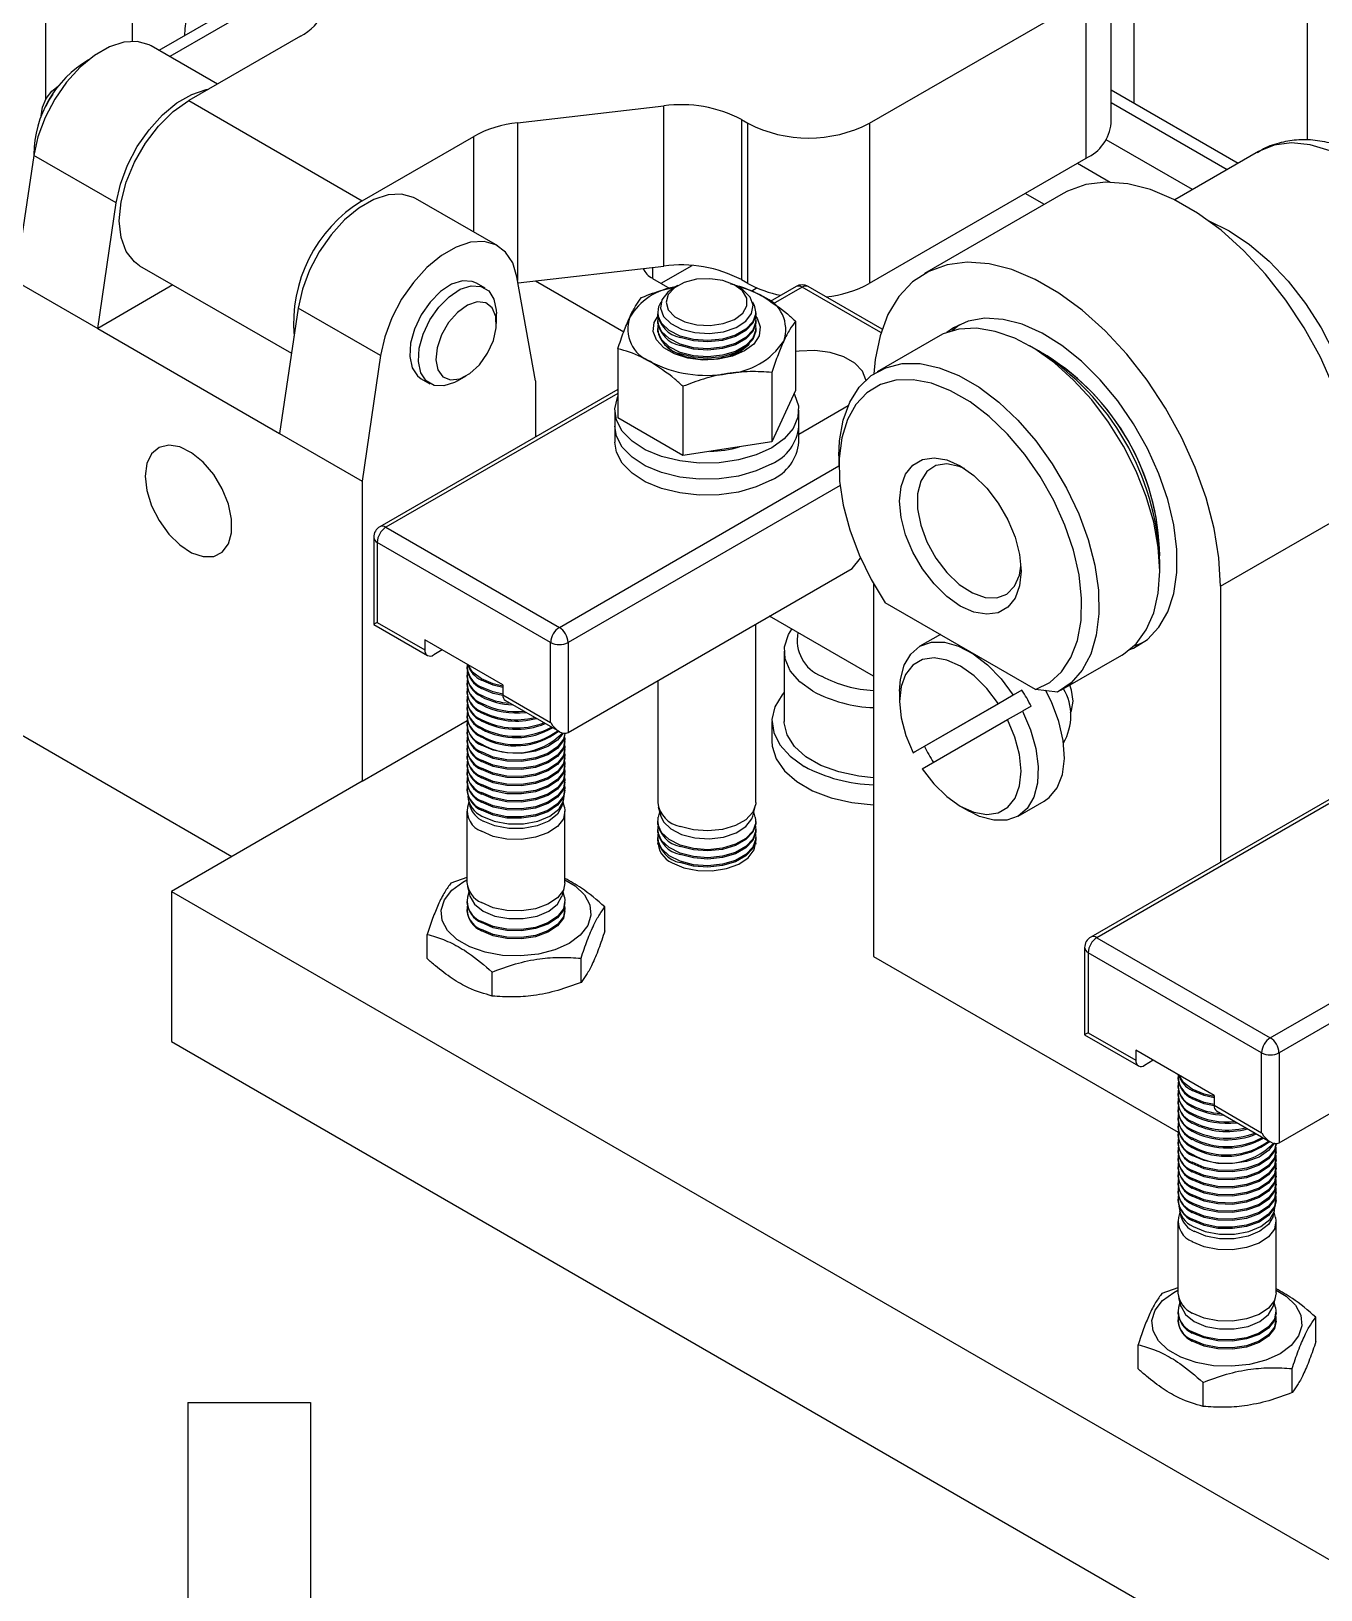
# Model space of a CAD drawing. Header units: millimetres. Extents: x 0 to 841, y 0 to 594.
# Drawn here: x 537.7 to 642.9, y 328.8 to 456 of the extents above; entities that cross this region are included whole.
import ezdxf

# ---------------------------------------------------------------- set-up
doc = ezdxf.new("R2010")
doc.units = ezdxf.units.MM

msp = doc.modelspace()

# ---------------------------------------------------------------- linework, layer by layer
at = {"color": 7, "linetype": 'Continuous', "lineweight": 25}
for p, q in [((641.81, 469.49), (641.81, 447.08)), ((538.92, 466.84), (538.92, 450.37)), ((545.99, 462.76), (545.99, 455.16)), ((625.83, 448.47), (625.83, 461.53)), ((627.66, 461.33), (627.66, 450.1)), ((555.73, 458.77), (548.17, 454.41)), ((606.1, 448.47), (623.78, 458.68)), ((623.78, 445.61), (623.78, 458.68)), ((559.7, 455.57), (550.59, 450.31)), ((552.93, 451.66), (547.52, 454.79)), ((540.02, 451.55), (539.98, 451.53)), ((550.59, 450.31), (564.73, 442.14)), ((636.17, 445.19), (625.83, 451.16)), ((538.57, 449.08), (538.57, 449.04)), ((577.42, 448.51), (589.34, 449.88)), ((589.34, 436.82), (589.34, 449.88)), ((595.67, 448.78), (596.2, 448.47)), ((595.67, 448.78), (595.67, 435.71)), ((596.2, 435.41), (596.2, 448.47)), ((606.1, 448.47), (606.1, 435.41)), ((564.73, 442.14), (573.84, 447.4)), ((632.46, 443.05), (625.42, 447.11)), ((537.96, 445.84), (536.45, 435.61)), ((544.68, 441.97), (537.96, 445.84)), ((606.1, 435.41), (623.78, 445.61)), ((637.84, 446.16), (631.02, 442.22)), ((621.91, 442.73), (610.59, 436.2)), ((543.17, 431.73), (544.68, 441.97)), ((575.8, 438.46), (569.09, 442.34)), ((546.59, 436.85), (558.98, 429.7)), ((577.45, 435.45), (589.34, 436.82)), ((536.45, 435.61), (543.17, 431.73)), ((549.31, 435.28), (543.17, 431.73)), ((574.76, 435.02), (574.05, 435.43)), ((578.87, 427.45), (577.36, 435.94)), ((578.87, 435.61), (586.07, 431.46)), ((588.42, 435.81), (589.83, 435)), ((590.49, 435.23), (590.16, 435.05)), ((595.52, 435.05), (595.19, 435.23)), ((595.67, 435.71), (596.2, 435.41)), ((600.12, 435.15), (598, 433.93)), ((607.14, 431.67), (601.12, 435.15)), ((559.52, 433.39), (558.01, 423.16)), ((566.24, 429.51), (559.52, 433.39)), ((575.69, 432.14), (575.69, 432.96)), ((588.84, 433.05), (588.84, 432.94)), ((588.84, 432.39), (588.84, 432.28)), ((596.84, 432.94), (596.84, 433.05)), ((596.84, 432.28), (596.84, 432.39)), ((600.09, 432.32), (600.09, 426.67)), ((543.17, 431.73), (558.01, 423.16)), ((588.84, 431.72), (588.84, 431.61)), ((596.84, 431.61), (596.84, 431.72)), ((611.68, 431.05), (606.73, 428.19)), ((585.59, 430.08), (585.59, 424.43)), ((619.89, 429.9), (619.18, 430.31)), ((566.24, 429.51), (564.73, 419.28)), ((620.59, 429.49), (620.25, 429.68)), ((569.55, 427.63), (570.26, 427.22)), ((572.51, 427.45), (573.22, 427.86)), ((578.87, 427.45), (578.87, 422.89)), ((598.15, 428.14), (598.15, 422.49)), ((585.59, 426.76), (566.18, 415.56)), ((590.9, 427.01), (590.9, 421.36)), ((600.09, 426.67), (598.15, 422.49)), ((585.34, 425.06), (585.34, 423.75)), ((600.34, 423.1), (604.38, 425.44)), ((600.34, 423.75), (600.34, 425.06)), ((585.34, 423.75), (585.34, 422.45)), ((590.9, 421.36), (585.59, 424.43)), ((600.34, 422.45), (600.34, 423.75)), ((558.01, 423.16), (564.73, 419.28)), ((598.15, 422.49), (590.9, 421.36)), ((603.62, 421.33), (603.62, 420.51)), ((564.73, 419.28), (564.73, 394.79)), ((634.74, 410.71), (646.05, 417.24)), ((565.68, 414.69), (565.68, 407.58)), ((566.68, 415.51), (580.82, 407.34)), ((580.11, 406.12), (565.97, 414.28)), ((565.97, 414.28), (565.97, 407.75)), ((581.53, 398.77), (604.7, 412.15)), ((604.7, 412.15), (605.38, 413)), ((629.79, 411.94), (629.79, 412.75)), ((606.45, 410.88), (606.45, 380.5)), ((634.74, 410.71), (634.74, 388.19)), ((606.45, 403.36), (597.96, 408.26)), ((619.65, 402.28), (607.4, 409.35)), ((565.68, 407.58), (570.07, 405.05)), ((565.97, 407.75), (569.86, 405.51)), ((596.84, 393.05), (596.84, 407.61)), ((576.22, 402.65), (569.86, 406.32)), ((569.86, 406.32), (569.86, 405.51)), ((580.11, 399.59), (580.11, 406.12)), ((581.53, 406.12), (581.53, 398.77)), ((611.89, 406.76), (610.23, 405.8)), ((571.27, 405.51), (570.57, 405.1)), ((599.16, 405.4), (599.16, 399.68)), ((621.73, 402.21), (626.68, 405.07)), ((573.28, 404.12), (573.28, 404.01)), ((573.28, 403.45), (573.28, 403.34)), ((573.28, 402.79), (573.28, 402.68)), ((573.28, 402.13), (573.28, 402.02)), ((576.22, 402.65), (576.22, 401.83)), ((576.22, 401.83), (580.11, 399.59)), ((588.84, 402.99), (588.84, 393.05)), ((608.57, 402.14), (608.57, 401.32)), ((618.54, 402.23), (610.58, 397.63)), ((617.84, 401.82), (616.63, 401.12)), ((618.54, 402.23), (617.84, 401.82)), ((621.44, 402.06), (619.65, 402.28)), ((573.28, 401.47), (573.28, 401.35)), ((573.28, 400.8), (573.28, 400.69)), ((576.43, 401.37), (580.82, 398.84)), ((616.63, 401.12), (609.67, 397.1)), ((617.38, 399.82), (618.59, 400.52)), ((619.29, 400.93), (618.59, 400.52)), ((564.73, 394.79), (573.31, 399.74)), ((573.28, 400.14), (573.28, 400.03)), ((573.28, 399.48), (573.28, 399.37)), ((598.16, 399.68), (598.16, 398.05)), ((610.42, 395.81), (617.38, 399.82)), ((536.45, 398.87), (554.12, 388.66)), ((573.28, 398.81), (573.28, 398.7)), ((573.28, 398.15), (573.28, 398.04)), ((581.28, 398.7), (581.28, 398.7)), ((581.28, 398.04), (581.28, 398.15)), ((573.28, 397.49), (573.28, 397.38)), ((573.28, 396.83), (573.28, 396.71)), ((581.28, 397.38), (581.28, 397.49)), ((581.28, 396.71), (581.28, 396.83)), ((609.67, 397.1), (609.87, 397.22)), ((610.58, 397.63), (609.87, 397.22)), ((573.28, 396.16), (573.28, 396.05)), ((573.28, 395.5), (573.28, 395.39)), ((581.28, 396.05), (581.28, 396.16)), ((581.28, 395.39), (581.28, 395.5)), ((564.73, 394.79), (549.18, 385.81)), ((573.28, 394.84), (573.28, 394.73)), ((573.28, 394.17), (573.28, 394.06)), ((581.28, 394.73), (581.28, 394.84)), ((581.28, 394.06), (581.28, 394.17)), ((573.44, 393.1), (573.33, 392.69)), ((573.41, 393.2), (573.53, 392.77)), ((581.04, 392.77), (581.15, 393.2)), ((581.24, 392.69), (581.13, 393.1)), ((618.23, 391.94), (620.35, 393.17)), ((643.57, 393.29), (624.16, 382.08)), ((638.8, 373.87), (672.74, 393.46)), ((573.28, 392.34), (573.28, 386.52)), ((581.28, 386.52), (581.28, 392.34)), ((588.89, 392.7), (589.09, 391.95)), ((589, 392.29), (588.89, 391.87)), ((596.59, 391.95), (596.79, 392.7)), ((596.79, 391.87), (596.68, 392.29)), ((613.52, 392.75), (614.23, 392.34)), ((673.45, 392.24), (639.51, 372.65)), ((588.84, 391.52), (588.84, 391.42)), ((588.84, 390.87), (588.84, 390.76)), ((596.84, 391.42), (596.84, 391.52)), ((596.84, 390.76), (596.84, 390.87)), ((588.84, 390.21), (588.84, 390.1)), ((588.85, 389.66), (588.87, 389.82)), ((596.81, 389.82), (596.83, 389.66)), ((596.84, 390.1), (596.84, 390.21)), ((573.28, 386.94), (571.98, 386.48)), ((572.95, 386.57), (573.28, 386.75)), ((549.18, 385.81), (643.93, 331.11)), ((549.18, 385.81), (549.18, 373.56)), ((573.33, 386.17), (573.53, 385.42)), ((573.44, 385.75), (573.33, 385.34)), ((581.04, 385.42), (581.24, 386.17)), ((581.24, 385.34), (581.13, 385.75)), ((573.28, 384.99), (573.28, 384.89)), ((573.28, 384.34), (573.28, 384.23)), ((581.28, 384.89), (581.28, 384.99)), ((581.28, 384.23), (581.28, 384.34)), ((584.53, 382.58), (584.53, 384.54)), ((570.03, 380.33), (570.03, 382.3)), ((624.66, 382.03), (638.8, 373.87)), ((582.59, 378.39), (582.59, 380.36)), ((606.45, 380.5), (631.28, 366.17)), ((623.66, 381.22), (623.66, 374.11)), ((638.09, 372.65), (623.95, 380.81)), ((623.95, 380.81), (623.95, 374.28)), ((575.34, 377.27), (575.34, 379.23)), ((639.51, 365.3), (661.61, 378.05)), ((623.66, 374.11), (628.05, 371.57)), ((623.95, 374.28), (627.84, 372.03)), ((549.18, 373.56), (643.93, 318.86)), ((634.21, 369.17), (627.84, 372.85)), ((627.84, 372.85), (627.84, 372.03)), ((638.09, 366.11), (638.09, 372.65)), ((639.51, 372.65), (639.51, 365.3)), ((629.26, 372.03), (628.55, 371.62)), ((631.27, 370.64), (631.27, 370.53)), ((631.27, 369.98), (631.27, 369.87)), ((631.27, 369.32), (631.27, 369.21)), ((634.21, 369.17), (634.21, 368.36)), ((631.27, 368.66), (631.27, 368.54)), ((631.27, 367.99), (631.27, 367.88)), ((634.21, 368.36), (638.09, 366.11)), ((634.41, 367.9), (638.8, 365.37)), ((631.27, 367.33), (631.27, 367.22)), ((631.27, 366.67), (631.27, 366.56)), ((631.27, 366), (631.27, 365.89)), ((631.27, 365.34), (631.27, 365.23)), ((639.27, 365.23), (639.27, 365.23)), ((631.27, 364.68), (631.27, 364.57)), ((631.27, 364.02), (631.27, 363.9)), ((639.27, 364.57), (639.27, 364.68)), ((639.27, 363.9), (639.27, 364.02)), ((631.27, 363.35), (631.27, 363.24)), ((631.27, 362.69), (631.27, 362.58)), ((639.27, 363.24), (639.27, 363.35)), ((639.27, 362.58), (639.27, 362.69)), ((631.27, 362.03), (631.27, 361.92)), ((631.27, 361.36), (631.27, 361.25)), ((639.27, 361.92), (639.27, 362.03)), ((639.27, 361.25), (639.27, 361.36)), ((631.27, 360.7), (631.27, 360.59)), ((639.27, 360.59), (639.27, 360.7)), ((631.27, 358.87), (631.27, 353.05)), ((631.42, 359.63), (631.31, 359.22)), ((631.4, 359.73), (631.51, 359.3)), ((639.02, 359.3), (639.14, 359.73)), ((639.22, 359.22), (639.11, 359.63)), ((639.27, 353.05), (639.27, 358.87)), ((631.27, 353.47), (629.96, 353.01)), ((630.94, 353.1), (631.27, 353.28)), ((631.31, 352.69), (631.51, 351.95)), ((631.42, 352.28), (631.31, 351.87)), ((639.02, 351.95), (639.22, 352.69)), ((639.22, 351.87), (639.11, 352.28)), ((631.27, 351.52), (631.27, 351.42)), ((639.27, 351.42), (639.27, 351.52)), ((642.52, 349.1), (642.52, 351.07)), ((631.27, 350.87), (631.27, 350.75)), ((639.27, 350.75), (639.27, 350.87)), ((628.02, 346.86), (628.02, 348.83)), ((640.57, 344.92), (640.57, 346.88)), ((633.32, 343.8), (633.32, 345.76)), ((550.53, 344.13), (550.53, 244.13)), ((550.53, 344.13), (560.53, 344.13)), ((560.53, 344.13), (560.53, 229.13))]:
    msp.add_line(p, q, dxfattribs=at)
at = {"color": 8, "linetype": 'Continuous', "lineweight": 25}
for p, q in [((556.6, 458.27), (549.05, 453.9)), ((635.29, 444.68), (625.83, 450.14)), ((577.42, 448.51), (577.42, 435.64)), ((573.84, 439.59), (573.84, 447.4)), ((623.07, 445.2), (625.73, 443.66)), ((620.39, 441.85), (618.82, 442.75)), ((588.42, 436.71), (588.42, 435.81)), ((589.13, 435.41), (591.65, 436.86)), ((596.96, 435.03), (596.52, 434.77)), ((600.62, 435.1), (598.26, 433.74)), ((607.05, 431.39), (600.62, 435.1)), ((585.59, 426.43), (566.68, 415.51)), ((580.82, 407.34), (603.62, 420.51)), ((603.71, 418.93), (581.53, 406.12)), ((643.57, 392.95), (624.66, 382.03))]:
    msp.add_line(p, q, dxfattribs=at)
at = {"color": 7, "linetype": 'Continuous', "lineweight": 25, "flags": 128}
for points in [[(547.52, 454.79), (547.36, 454.87), (546.4, 455.14), (545.3, 455.09), (544.12, 454.7), (542.92, 454), (541.74, 453.03), (540.64, 451.82), (539.68, 450.43), (538.89, 448.93), (538.3, 447.37), (537.96, 445.84)], [(538.98, 450.48), (539.44, 451.09), (539.98, 451.53)], [(538.57, 449.08), (538.68, 449.77), (538.98, 450.48)], [(539.51, 450.84), (539.19, 450.36), (538.93, 449.84)], [(544.68, 441.97), (545.02, 443.5), (545.6, 445.05), (546.39, 446.56), (547.36, 447.94), (548.46, 449.15), (549.63, 450.13), (550.84, 450.82), (552.02, 451.21), (552.2, 451.24)], [(546.59, 436.85), (546.17, 437.15), (545.49, 438), (545.08, 439.14), (544.93, 440.51), (545.08, 442.05), (545.49, 443.67), (546.17, 445.29), (547.06, 446.85), (548.14, 448.24), (549.33, 449.42), (550.59, 450.31)], [(569.09, 442.34), (568.93, 442.42), (567.96, 442.69), (566.87, 442.64), (565.69, 442.25), (564.48, 441.55), (563.31, 440.58), (562.21, 439.37), (561.24, 437.98), (560.45, 436.48), (559.87, 434.92), (559.52, 433.39)], [(646.05, 417.24), (645.92, 419.54), (645.53, 421.95), (644.88, 424.43), (643.99, 426.92), (642.88, 429.38), (641.56, 431.77), (640.06, 434.04), (638.41, 436.15), (636.64, 438.06), (634.78, 439.74), (632.87, 441.14), (630.94, 442.26), (629.03, 443.06), (627.17, 443.53), (625.4, 443.66), (623.75, 443.46), (622.25, 442.92), (621.91, 442.73)], [(577.36, 435.94), (577.02, 437.07), (576.44, 437.95), (575.65, 438.54), (574.68, 438.81), (573.58, 438.76), (572.41, 438.37), (571.2, 437.68), (570.02, 436.7), (568.93, 435.49), (567.96, 434.11), (567.17, 432.6), (566.59, 431.05), (566.24, 429.51)], [(634.74, 410.71), (634.6, 413.01), (634.21, 415.42), (633.57, 417.9), (632.68, 420.39), (631.56, 422.85), (630.25, 425.24), (628.75, 427.51), (627.1, 429.62), (625.33, 431.53), (623.47, 433.21), (621.56, 434.61), (619.63, 435.73), (617.72, 436.53), (615.86, 437), (614.09, 437.13), (612.44, 436.93), (610.94, 436.38), (609.62, 435.52), (608.51, 434.34), (607.62, 432.87), (606.98, 431.14), (606.58, 429.19), (606.48, 428.04)], [(574.05, 435.43), (573.71, 435.57), (572.92, 435.61), (572.03, 435.33), (571.13, 434.73), (570.28, 433.87), (569.55, 432.83), (569.01, 431.68), (568.69, 430.52), (568.63, 429.43), (568.82, 428.52), (569.26, 427.86), (569.55, 427.63)], [(572.51, 427.45), (572.28, 427.32), (571.4, 427.04), (570.6, 427.08), (569.96, 427.45), (569.53, 428.12), (569.34, 429.03), (569.4, 430.11), (569.72, 431.27), (570.26, 432.42), (570.99, 433.47), (571.83, 434.32), (572.74, 434.92), (573.62, 435.21), (574.42, 435.16), (575.06, 434.79), (575.49, 434.13), (575.68, 433.22), (575.69, 432.96)], [(590.16, 435.05), (589.66, 434.69), (589.18, 434.06), (589.06, 433.38), (589.31, 432.71), (589.9, 432.12), (590.79, 431.66), (591.87, 431.39), (593.05, 431.32), (594.21, 431.46), (595.23, 431.81), (596.02, 432.32), (596.5, 432.94), (596.62, 433.62), (596.37, 434.29), (595.77, 434.88), (595.52, 435.05)], [(591.04, 432.27), (592.04, 432.02), (593.13, 431.97), (594.19, 432.13), (595.1, 432.47), (595.77, 432.97), (596.12, 433.57), (596.11, 434.2), (595.75, 434.8), (595.08, 435.3), (594.16, 435.64), (593.1, 435.79), (592.01, 435.74), (591.01, 435.48), (590.21, 435.05), (589.69, 434.49), (589.52, 433.87), (589.7, 433.25), (590.23, 432.69), (591.04, 432.27)], [(574.97, 429.7), (575.44, 430.74), (575.67, 431.78), (575.64, 432.7), (575.34, 433.4), (574.82, 433.82), (574.12, 433.89), (573.32, 433.63), (572.51, 433.04), (571.78, 432.21), (571.2, 431.21), (570.85, 430.16), (570.74, 429.17), (570.91, 428.34), (571.33, 427.78), (571.95, 427.53), (572.71, 427.62), (573.52, 428.05), (574.3, 428.77), (574.97, 429.7)], [(590.67, 431.11), (589.78, 431.56), (589.15, 432.15), (588.86, 432.82), (588.92, 433.51), (589.12, 433.89)], [(596.56, 433.89), (596.72, 433.62), (596.83, 432.94), (596.6, 432.26), (596.03, 431.66), (595.18, 431.18), (594.12, 430.86), (592.94, 430.74), (591.76, 430.83), (590.67, 431.11)], [(596.79, 432.76), (596.94, 432.56), (597.2, 431.85), (597.11, 431.14), (596.68, 430.46), (595.93, 429.89), (594.94, 429.46), (593.77, 429.21), (592.53, 429.15), (591.31, 429.31), (590.22, 429.65), (589.34, 430.16), (588.74, 430.79), (588.48, 431.49), (588.56, 432.21), (588.89, 432.76)], [(590.67, 430.45), (589.78, 430.9), (589.15, 431.49), (588.86, 432.16), (588.87, 432.66)], [(596.84, 432.94), (596.83, 432.82), (596.6, 432.15), (596.03, 431.55), (595.18, 431.06), (594.12, 430.75), (592.94, 430.63), (591.76, 430.72), (590.67, 431)], [(596.81, 432.66), (596.83, 432.27), (596.6, 431.6), (596.03, 430.99), (595.18, 430.51), (594.12, 430.2), (592.94, 430.08), (591.76, 430.16), (590.67, 430.45)], [(627.35, 405.54), (627.65, 405.66), (628.78, 406.36), (629.71, 407.35), (630.43, 408.62), (630.92, 410.12), (631.17, 411.83), (631.17, 413.71), (630.92, 415.71), (630.43, 417.78), (629.71, 419.87), (628.78, 421.95), (627.65, 423.95), (626.36, 425.83), (624.93, 427.55), (623.4, 429.06), (621.81, 430.34), (620.19, 431.35), (618.57, 432.07), (617.01, 432.47), (615.53, 432.56), (614.16, 432.33), (612.95, 431.78), (612.42, 431.4)], [(590.67, 429.78), (589.78, 430.24), (589.15, 430.83), (588.86, 431.49), (588.87, 432)], [(596.84, 432.28), (596.83, 432.16), (596.6, 431.49), (596.03, 430.88), (595.18, 430.4), (594.12, 430.09), (592.94, 429.97), (591.76, 430.05), (590.67, 430.34)], [(596.81, 432), (596.83, 431.61), (596.6, 430.94), (596.03, 430.33), (595.18, 429.85), (594.12, 429.54), (592.94, 429.42), (591.76, 429.5), (590.67, 429.78)], [(596.84, 431.61), (596.83, 431.5), (596.6, 430.82), (596.03, 430.22), (595.18, 429.74), (594.12, 429.42), (592.94, 429.31), (591.76, 429.39), (590.67, 429.67)], [(629.79, 411.94), (629.66, 413.88), (629.29, 415.92), (628.68, 418.01), (627.85, 420.1), (626.82, 422.14), (625.61, 424.09), (624.25, 425.9), (622.76, 427.52), (621.2, 428.92), (619.59, 430.07), (617.96, 430.93), (616.37, 431.49), (614.84, 431.74), (613.41, 431.67), (612.12, 431.28), (611.68, 431.05)], [(612.82, 431.53), (612.87, 431.58), (613.46, 432.06)], [(589.34, 430.5), (589.4, 430.42), (590.11, 429.85), (591.09, 429.45), (592.24, 429.23), (593.44, 429.23), (594.59, 429.45), (595.57, 429.85), (596.27, 430.42), (596.34, 430.5)], [(605.82, 427.52), (605.81, 427.53), (605.54, 428.25), (604.93, 428.9), (604.02, 429.42), (602.9, 429.78), (601.65, 429.94), (600.37, 429.88), (600.09, 429.84)], [(603.62, 421.33), (603.68, 422.56), (603.97, 424.25), (604.51, 425.72), (605.28, 426.95), (606.26, 427.89), (607.44, 428.53), (608.77, 428.86), (610.24, 428.86), (611.79, 428.53), (613.41, 427.89), (615.05, 426.94), (616.67, 425.72), (618.22, 424.24), (619.69, 422.55), (621.02, 420.69), (622.19, 418.69), (623.18, 416.61), (623.95, 414.5), (624.49, 412.41), (624.78, 410.38), (624.82, 408.46), (624.61, 406.71), (624.16, 405.16), (623.46, 403.85), (622.55, 402.81), (621.44, 402.06), (621.44, 402.06)], [(619.65, 402.28), (620.81, 402.85), (621.78, 403.72), (622.54, 404.88), (623.08, 406.28), (623.37, 407.91), (623.41, 409.71), (623.2, 411.64), (622.74, 413.64), (622.05, 415.68), (621.14, 417.7), (620.04, 419.64), (618.77, 421.46), (617.37, 423.11), (615.87, 424.54), (614.31, 425.73), (612.73, 426.65), (611.17, 427.26), (609.68, 427.55), (608.27, 427.52), (607.01, 427.16), (605.9, 426.49), (605, 425.53), (604.31, 424.29), (603.85, 422.8), (603.64, 421.12), (603.68, 419.27), (603.97, 417.31), (604.5, 415.29), (605.27, 413.25), (606.24, 411.26), (607.4, 409.35)], [(598.14, 422), (596.88, 421.41), (595.43, 421), (593.85, 420.77), (592.23, 420.74), (590.64, 420.92), (589.15, 421.29), (587.83, 421.84), (586.75, 422.53), (585.95, 423.35), (585.47, 424.24), (585.34, 425.18), (585.56, 426.1), (585.59, 426.17)], [(599.97, 426.41), (600.01, 426.33), (600.32, 425.41), (600.27, 424.48), (599.88, 423.57), (599.16, 422.73), (598.14, 422)], [(598.14, 420.69), (596.88, 420.11), (595.43, 419.69), (593.85, 419.46), (592.23, 419.44), (590.64, 419.61), (589.15, 419.98), (587.83, 420.53), (586.75, 421.23), (585.95, 422.04), (585.47, 422.94), (585.34, 423.75)], [(598.14, 420.69), (596.88, 420.11), (595.43, 419.69), (593.85, 419.46), (592.23, 419.44), (590.64, 419.61), (589.15, 419.98), (587.83, 420.53), (586.75, 421.23), (585.95, 422.04), (585.47, 422.94), (585.34, 423.75)], [(547.05, 419.69), (547.19, 418.51), (547.57, 417.27), (548.18, 416.06), (548.96, 414.96), (549.87, 414.07), (550.83, 413.43), (551.77, 413.12), (552.63, 413.13), (553.33, 413.49), (553.83, 414.15), (554.09, 415.07), (554.09, 416.18), (553.83, 417.4), (553.33, 418.64), (552.63, 419.81), (551.77, 420.81), (550.83, 421.58), (549.87, 422.06), (548.96, 422.21), (548.18, 422.02), (547.57, 421.51), (547.19, 420.71), (547.05, 419.69)], [(598.14, 419.39), (596.88, 418.8), (595.43, 418.38), (593.85, 418.16), (592.23, 418.13), (590.64, 418.31), (589.15, 418.68), (587.83, 419.22), (586.75, 419.92), (585.95, 420.74), (585.47, 421.63), (585.34, 422.45)], [(618.47, 411.94), (618.35, 410.74), (617.98, 409.74), (617.39, 409), (616.61, 408.54), (615.67, 408.41), (614.62, 408.59), (613.52, 409.08), (612.42, 409.86), (611.38, 410.89), (610.44, 412.11), (609.65, 413.47), (609.06, 414.89), (608.7, 416.31), (608.57, 417.65), (608.7, 418.85), (609.06, 419.85), (609.65, 420.59), (610.44, 421.05), (611.38, 421.18), (612.42, 421), (613.52, 420.51), (614.62, 419.73), (615.67, 418.71), (616.61, 417.48), (617.39, 416.12), (617.98, 414.7), (618.35, 413.28), (618.47, 411.94)], [(613.85, 420.3), (613.43, 420.47), (612.42, 420.68), (611.53, 420.54), (610.8, 420.06), (610.29, 419.28), (610.02, 418.25), (610.02, 417.02), (610.29, 415.68), (610.8, 414.31), (611.53, 412.99), (612.42, 411.81), (613.43, 410.85), (614.5, 410.16), (615.54, 409.79), (616.5, 409.75), (617.32, 410.06), (617.95, 410.7), (618.34, 411.61), (618.46, 412.33)], [(626.68, 405.07), (626.82, 405.16), (627.85, 406.01), (628.68, 407.14), (629.29, 408.53), (629.66, 410.14), (629.79, 411.94)], [(601.5, 402.13), (600.42, 402.91), (599.65, 403.81), (599.23, 404.78), (599.19, 405.77), (599.51, 406.76), (599.79, 407.2)], [(608.57, 402.14), (608.64, 403.09), (608.94, 404.25), (609.48, 405.16), (610.23, 405.8), (611.16, 406.13), (612.22, 406.14), (613.37, 405.82), (614.56, 405.2), (615.74, 404.3), (616.84, 403.16), (617.84, 401.82)], [(628.44, 406.1), (628.05, 405.94), (627.66, 405.81)], [(616.63, 401.12), (615.69, 402.35), (614.64, 403.39), (613.54, 404.17), (612.43, 404.67), (611.38, 404.85), (610.44, 404.72), (609.65, 404.26), (609.06, 403.51), (608.69, 402.51), (608.57, 401.31), (608.7, 399.96), (609.07, 398.53), (609.67, 397.1)], [(574.46, 403.15), (573.75, 403.7), (573.37, 404.29)], [(576.22, 402.55), (575.41, 402.74), (574.46, 403.15)], [(576.22, 402.44), (575.41, 402.63), (574.46, 403.04)], [(576.22, 401.89), (575.41, 402.08), (574.46, 402.48)], [(576.22, 401.78), (575.41, 401.96), (574.46, 402.37)], [(599.16, 402.06), (598.98, 401.85), (598.39, 400.86), (598.16, 399.82), (598.3, 398.77), (598.8, 397.76), (599.64, 396.83), (600.79, 396.01)], [(620.35, 393.17), (620.76, 393.46), (621.42, 394.27), (621.84, 395.35), (622.01, 396.66), (621.91, 398.12), (621.55, 399.68), (620.95, 401.26), (620.46, 402.22)], [(622.72, 401.32), (622.59, 402.23), (622.46, 402.63)], [(618.59, 400.52), (619.25, 399), (619.68, 397.46), (619.88, 395.99), (619.82, 394.65), (619.52, 393.5), (618.98, 392.58), (618.23, 391.94), (617.3, 391.61), (616.24, 391.61), (615.09, 391.92), (614.23, 392.34)], [(622.5, 400.38), (622.59, 400.56), (622.72, 401.32)], [(606.45, 395.08), (605.23, 395.2), (603.6, 395.55), (602.15, 396.08), (600.92, 396.79), (599.99, 397.63), (599.4, 398.57), (599.16, 399.56), (599.16, 399.68)], [(610.42, 395.81), (611.36, 394.58), (612.41, 393.54), (613.51, 392.76), (614.62, 392.26), (615.67, 392.07), (616.61, 392.21), (617.39, 392.67), (617.98, 393.41), (618.35, 394.42), (618.47, 395.62), (618.34, 396.97), (617.97, 398.4), (617.38, 399.82)], [(581.12, 398.72), (580.67, 398.14), (579.89, 397.62), (578.88, 397.25), (577.73, 397.07), (576.54, 397.1), (575.41, 397.32), (574.46, 397.73)], [(581.28, 398.7), (581.15, 398.22), (580.67, 397.59), (579.89, 397.06), (578.88, 396.7), (577.73, 396.52), (576.54, 396.54), (575.41, 396.77), (574.46, 397.18)], [(581.28, 398.7), (581.15, 398.11), (580.67, 397.47), (579.89, 396.95), (578.88, 396.59), (577.73, 396.41), (576.54, 396.43), (575.41, 396.66), (574.46, 397.07)], [(581.25, 398.43), (581.28, 398.24), (581.15, 397.55), (580.67, 396.92), (579.89, 396.4), (578.88, 396.03), (577.73, 395.86), (576.54, 395.88), (575.41, 396.11), (574.46, 396.52)], [(581.28, 398.04), (581.15, 397.44), (580.67, 396.81), (579.89, 396.29), (578.88, 395.92), (577.73, 395.75), (576.54, 395.77), (575.41, 396), (574.46, 396.41)], [(598.16, 398.05), (598.18, 397.66), (598.51, 396.62), (599.18, 395.65), (600.18, 394.77), (601.47, 394.02), (602.99, 393.45), (604.68, 393.06), (606.45, 392.87)], [(581.25, 397.76), (581.28, 397.57), (581.15, 396.89), (580.67, 396.26), (579.89, 395.74), (578.88, 395.37), (577.73, 395.19), (576.54, 395.22), (575.41, 395.45), (574.46, 395.86)], [(581.28, 397.38), (581.15, 396.78), (580.67, 396.15), (579.89, 395.63), (578.88, 395.26), (577.73, 395.08), (576.54, 395.11), (575.41, 395.34), (574.46, 395.74)], [(581.25, 397.1), (581.28, 396.91), (581.15, 396.23), (580.67, 395.6), (579.89, 395.07), (578.88, 394.71), (577.73, 394.53), (576.54, 394.56), (575.41, 394.78), (574.46, 395.19)], [(581.28, 396.71), (581.15, 396.12), (580.67, 395.49), (579.89, 394.96), (578.88, 394.6), (577.73, 394.42), (576.54, 394.45), (575.41, 394.67), (574.46, 395.08)], [(581.25, 396.44), (581.28, 396.25), (581.15, 395.56), (580.67, 394.93), (579.89, 394.41), (578.88, 394.05), (577.73, 393.87), (576.54, 393.89), (575.41, 394.12), (574.46, 394.53)], [(581.28, 396.05), (581.15, 395.45), (580.67, 394.82), (579.89, 394.3), (578.88, 393.94), (577.73, 393.76), (576.54, 393.78), (575.41, 394.01), (574.46, 394.42)], [(581.25, 395.78), (581.28, 395.59), (581.15, 394.9), (580.67, 394.27), (579.89, 393.75), (578.88, 393.38), (577.73, 393.2), (576.54, 393.23), (575.41, 393.46), (574.46, 393.87)], [(581.28, 395.39), (581.15, 394.79), (580.67, 394.16), (579.89, 393.64), (578.88, 393.27), (577.73, 393.09), (576.54, 393.12), (575.41, 393.35), (574.46, 393.76)], [(581.25, 395.11), (581.28, 394.92), (581.15, 394.24), (580.67, 393.61), (579.89, 393.09), (578.88, 392.72), (577.73, 392.54), (576.54, 392.57), (575.41, 392.79), (574.46, 393.2)], [(581.28, 394.73), (581.15, 394.13), (580.67, 393.5), (579.89, 392.98), (578.88, 392.61), (577.73, 392.43), (576.54, 392.46), (575.41, 392.68), (574.46, 393.09)], [(581.25, 394.45), (581.28, 394.26), (581.15, 393.58), (580.67, 392.95), (579.89, 392.42), (578.88, 392.06), (577.73, 391.88), (576.54, 391.9), (575.41, 392.13), (574.46, 392.54)], [(581.28, 394.06), (581.15, 393.47), (580.67, 392.83), (579.89, 392.31), (578.88, 391.95), (577.73, 391.77), (576.54, 391.79), (575.41, 392.02), (574.46, 392.43)], [(574.51, 391.95), (575.51, 391.54), (576.67, 391.32), (577.9, 391.32), (579.06, 391.54), (580.05, 391.95), (580.77, 392.52), (581.15, 393.2), (581.2, 393.59)], [(596.84, 393.05), (596.83, 392.94), (596.6, 392.26), (596.03, 391.66), (595.18, 391.18), (594.12, 390.86), (592.94, 390.74), (591.76, 390.83), (590.67, 391.11)], [(581.24, 392.69), (581.28, 392.42), (581.15, 391.74), (580.67, 391.11), (579.89, 390.59), (578.88, 390.22), (577.73, 390.04), (576.54, 390.07), (575.41, 390.3), (574.46, 390.71)], [(581.04, 392.77), (581.03, 392.76), (580.67, 392.11), (579.97, 391.55), (579.01, 391.15), (577.88, 390.94), (576.69, 390.94), (575.56, 391.15), (574.6, 391.55)], [(590.67, 389.58), (589.78, 390.04), (589.15, 390.62), (588.86, 391.29), (588.89, 391.87)], [(589.09, 391.95), (589.3, 391.49), (589.9, 390.9), (590.78, 390.44), (591.87, 390.17), (593.05, 390.1), (594.21, 390.24), (595.24, 390.59), (596.03, 391.1), (596.51, 391.72), (596.59, 391.95)], [(596.79, 391.87), (596.83, 391.41), (596.6, 390.73), (596.03, 390.13), (595.18, 389.65), (594.12, 389.33), (592.94, 389.21), (591.76, 389.3), (590.67, 389.58)], [(590.67, 388.93), (589.78, 389.38), (589.15, 389.97), (588.86, 390.64), (588.87, 391.14)], [(590.67, 388.27), (589.78, 388.72), (589.15, 389.31), (588.86, 389.97), (588.87, 390.48)], [(596.84, 391.42), (596.83, 391.31), (596.6, 390.63), (596.03, 390.03), (595.18, 389.55), (594.12, 389.23), (592.94, 389.11), (591.76, 389.2), (590.67, 389.48)], [(596.81, 391.14), (596.83, 390.75), (596.6, 390.08), (596.03, 389.48), (595.18, 388.99), (594.12, 388.68), (592.94, 388.56), (591.76, 388.65), (590.67, 388.93)], [(596.84, 390.76), (596.83, 390.64), (596.6, 389.97), (596.03, 389.36), (595.18, 388.88), (594.12, 388.57), (592.94, 388.45), (591.76, 388.54), (590.67, 388.82)], [(596.81, 390.48), (596.83, 390.09), (596.6, 389.42), (596.03, 388.81), (595.18, 388.33), (594.12, 388.02), (592.94, 387.9), (591.76, 387.98), (590.67, 388.27)], [(590.01, 388.15), (590.97, 387.74), (592.1, 387.52), (593.29, 387.49), (594.44, 387.67), (595.45, 388.03), (596.23, 388.56), (596.7, 389.19), (596.84, 389.87), (596.83, 389.94)], [(596.84, 390.1), (596.83, 389.98), (596.6, 389.31), (596.03, 388.7), (595.18, 388.22), (594.12, 387.91), (592.94, 387.79), (591.76, 387.87), (590.67, 388.16)], [(581.28, 386.75), (582.1, 386.25), (582.87, 385.52), (583.31, 384.71), (583.4, 383.86), (583.13, 383.02), (582.53, 382.24), (581.61, 381.57), (580.45, 381.04), (579.11, 380.69), (577.65, 380.54), (576.18, 380.59), (574.77, 380.85), (573.51, 381.29), (572.46, 381.89), (571.7, 382.62), (571.26, 383.43), (571.17, 384.28), (571.44, 385.12), (572.04, 385.9), (572.95, 386.57), (572.95, 386.57)], [(581.28, 386.52), (581.15, 385.92), (580.67, 385.29), (579.89, 384.77), (578.88, 384.4), (577.73, 384.23), (576.54, 384.25), (575.41, 384.48), (574.46, 384.89)], [(573.53, 385.42), (573.53, 385.41), (573.9, 384.76), (574.6, 384.2), (575.56, 383.8), (576.69, 383.59), (577.88, 383.59), (579.01, 383.8), (579.97, 384.2), (580.67, 384.76), (581.03, 385.41), (581.04, 385.42)], [(581.24, 385.34), (581.28, 385.08), (581.15, 384.39), (580.67, 383.76), (579.89, 383.24), (578.88, 382.87), (577.73, 382.69), (576.54, 382.72), (575.41, 382.95), (574.46, 383.36)], [(581.28, 384.89), (581.15, 384.29), (580.67, 383.66), (579.89, 383.14), (578.88, 382.77), (577.73, 382.6), (576.54, 382.62), (575.41, 382.85), (574.46, 383.26)], [(581.25, 384.61), (581.28, 384.42), (581.15, 383.74), (580.67, 383.11), (579.89, 382.59), (578.88, 382.22), (577.73, 382.04), (576.54, 382.07), (575.41, 382.3), (574.46, 382.7)], [(581.28, 384.23), (581.15, 383.63), (580.67, 383), (579.89, 382.48), (578.88, 382.11), (577.73, 381.93), (576.54, 381.96), (575.41, 382.19), (574.46, 382.59)], [(632.44, 369.67), (631.73, 370.23), (631.36, 370.82)], [(634.21, 369.08), (633.4, 369.27), (632.44, 369.67)], [(634.21, 368.97), (633.4, 369.15), (632.44, 369.56)], [(634.21, 368.42), (633.4, 368.6), (632.44, 369.01)], [(634.21, 368.31), (633.4, 368.49), (632.44, 368.9)], [(639.13, 365.29), (638.65, 364.66), (637.88, 364.14), (636.87, 363.78), (635.71, 363.6), (634.52, 363.62), (633.4, 363.85), (632.44, 364.26)], [(639.26, 365.23), (639.13, 364.74), (638.65, 364.11), (637.88, 363.59), (636.87, 363.22), (635.71, 363.05), (634.52, 363.07), (633.4, 363.3), (632.44, 363.71)], [(639.27, 365.23), (639.13, 364.63), (638.65, 364), (637.88, 363.48), (636.87, 363.11), (635.71, 362.94), (634.52, 362.96), (633.4, 363.19), (632.44, 363.6)], [(639.24, 364.95), (639.26, 364.76), (639.13, 364.08), (638.65, 363.45), (637.88, 362.93), (636.87, 362.56), (635.71, 362.38), (634.52, 362.41), (633.4, 362.64), (632.44, 363.05)], [(639.27, 364.57), (639.13, 363.97), (638.65, 363.34), (637.88, 362.82), (636.87, 362.45), (635.71, 362.27), (634.52, 362.3), (633.4, 362.53), (632.44, 362.93)], [(639.24, 364.29), (639.26, 364.1), (639.13, 363.42), (638.65, 362.79), (637.88, 362.26), (636.87, 361.9), (635.71, 361.72), (634.52, 361.75), (633.4, 361.97), (632.44, 362.38)], [(639.27, 363.9), (639.13, 363.31), (638.65, 362.68), (637.88, 362.15), (636.87, 361.79), (635.71, 361.61), (634.52, 361.64), (633.4, 361.86), (632.44, 362.27)], [(639.24, 363.63), (639.26, 363.44), (639.13, 362.75), (638.65, 362.12), (637.88, 361.6), (636.87, 361.24), (635.71, 361.06), (634.52, 361.08), (633.4, 361.31), (632.44, 361.72)], [(639.27, 363.24), (639.13, 362.64), (638.65, 362.01), (637.88, 361.49), (636.87, 361.13), (635.71, 360.95), (634.52, 360.97), (633.4, 361.2), (632.44, 361.61)], [(639.24, 362.97), (639.26, 362.78), (639.13, 362.09), (638.65, 361.46), (637.88, 360.94), (636.87, 360.57), (635.71, 360.39), (634.52, 360.42), (633.4, 360.65), (632.44, 361.06)], [(639.27, 362.58), (639.13, 361.98), (638.65, 361.35), (637.88, 360.83), (636.87, 360.46), (635.71, 360.28), (634.52, 360.31), (633.4, 360.54), (632.44, 360.95)], [(639.24, 362.3), (639.26, 362.11), (639.13, 361.43), (638.65, 360.8), (637.88, 360.28), (636.87, 359.91), (635.71, 359.73), (634.52, 359.76), (633.4, 359.99), (632.44, 360.39)], [(639.27, 361.92), (639.13, 361.32), (638.65, 360.69), (637.88, 360.17), (636.87, 359.8), (635.71, 359.62), (634.52, 359.65), (633.4, 359.87), (632.44, 360.28)], [(639.24, 361.64), (639.26, 361.45), (639.13, 360.77), (638.65, 360.14), (637.88, 359.61), (636.87, 359.25), (635.71, 359.07), (634.52, 359.09), (633.4, 359.32), (632.44, 359.73)], [(639.27, 361.25), (639.13, 360.66), (638.65, 360.02), (637.88, 359.5), (636.87, 359.14), (635.71, 358.96), (634.52, 358.98), (633.4, 359.21), (632.44, 359.62)], [(639.24, 360.98), (639.26, 360.79), (639.13, 360.1), (638.65, 359.47), (637.88, 358.95), (636.87, 358.58), (635.71, 358.41), (634.52, 358.43), (633.4, 358.66), (632.44, 359.07)], [(639.27, 360.59), (639.13, 359.99), (638.65, 359.36), (637.88, 358.84), (636.87, 358.47), (635.71, 358.3), (634.52, 358.32), (633.4, 358.55), (632.44, 358.96)], [(632.5, 358.48), (633.49, 358.06), (634.65, 357.85), (635.88, 357.85), (637.04, 358.06), (638.03, 358.48), (638.75, 359.05), (639.13, 359.72), (639.18, 360.12)], [(639.22, 359.22), (639.26, 358.95), (639.13, 358.27), (638.65, 357.64), (637.88, 357.12), (636.87, 356.75), (635.71, 356.57), (634.52, 356.6), (633.4, 356.82), (632.44, 357.23)], [(639.02, 359.3), (639.02, 359.29), (638.65, 358.64), (637.95, 358.08), (636.99, 357.68), (635.86, 357.47), (634.67, 357.47), (633.54, 357.68), (632.58, 358.08)], [(639.27, 353.28), (640.09, 352.78), (640.85, 352.05), (641.29, 351.24), (641.38, 350.38), (641.11, 349.55), (640.51, 348.77), (639.6, 348.1), (638.43, 347.57), (637.09, 347.22), (635.64, 347.07), (634.16, 347.12), (632.75, 347.37), (631.49, 347.81), (630.44, 348.42), (629.68, 349.15), (629.24, 349.96), (629.15, 350.81), (629.42, 351.65), (630.02, 352.43), (630.94, 353.1), (630.94, 353.1)], [(639.27, 353.05), (639.13, 352.45), (638.65, 351.82), (637.88, 351.3), (636.87, 350.93), (635.71, 350.75), (634.52, 350.78), (633.4, 351.01), (632.44, 351.41)], [(631.51, 351.95), (631.52, 351.94), (631.88, 351.29), (632.58, 350.73), (633.54, 350.33), (634.67, 350.12), (635.86, 350.12), (636.99, 350.33), (637.95, 350.73), (638.65, 351.29), (639.02, 351.94), (639.02, 351.95)], [(639.22, 351.87), (639.26, 351.6), (639.13, 350.92), (638.65, 350.29), (637.88, 349.77), (636.87, 349.4), (635.71, 349.22), (634.52, 349.25), (633.4, 349.48), (632.44, 349.88)], [(639.27, 351.42), (639.13, 350.82), (638.65, 350.19), (637.88, 349.67), (636.87, 349.3), (635.71, 349.12), (634.52, 349.15), (633.4, 349.38), (632.44, 349.78)], [(639.24, 351.14), (639.26, 350.95), (639.13, 350.27), (638.65, 349.64), (637.88, 349.11), (636.87, 348.75), (635.71, 348.57), (634.52, 348.6), (633.4, 348.82), (632.44, 349.23)], [(639.27, 350.75), (639.13, 350.16), (638.65, 349.53), (637.88, 349), (636.87, 348.64), (635.71, 348.46), (634.52, 348.49), (633.4, 348.71), (632.44, 349.12)]]:
    msp.add_lwpolyline(points, dxfattribs=at)
at = {"color": 8, "linetype": 'Continuous', "lineweight": 25, "flags": 128}
for points in [[(655.95, 427.04), (655.82, 429.03), (655.43, 431.13), (654.79, 433.27), (653.92, 435.41), (652.84, 437.5), (651.58, 439.47), (650.16, 441.3), (648.62, 442.92), (647, 444.3), (645.34, 445.41), (643.68, 446.22), (642.06, 446.71), (640.53, 446.86), (639.11, 446.67), (637.84, 446.16)], [(633.8, 440.5), (635.44, 439.7), (637.1, 438.59), (638.72, 437.21), (640.26, 435.58), (641.68, 433.76), (642.94, 431.78), (644.02, 429.7), (644.89, 427.55), (645.53, 425.41), (645.92, 423.32), (646.05, 421.33)]]:
    msp.add_lwpolyline(points, dxfattribs=at)
at = {"color": 7, "linetype": 'Continuous', "lineweight": 25}
for centre, radius, start, end in [((564.22, 454.7), 14.01, 137.7827, 176.2816), ((557.85, 459.2), 4.08, 296.9576, 337.3773), ((546.96, 445.87), 8.99, 120.276, 179.7294), ((590.76, 439.36), 10.62, 62.5022, 97.6688), ((578.34, 439.17), 9.38, 95.6602, 118.6774), ((601.15, 458.02), 10.76, 242.6097, 297.3903), ((622.32, 448.82), 3.52, 294.3747, 354.3052), ((570.92, 432.12), 11.78, 121.7071, 184.9246), ((589.24, 437.41), 1.79, 205.9964, 242.7919), ((590.76, 426.29), 10.62, 62.5022, 97.6688), ((591.05, 429.94), 5.24, 98.184, 148.9306), ((593.57, 427.44), 7.9, 60.6917, 76.8058), ((600.56, 443.31), 9.03, 241.1132, 259.3182), ((600.62, 434.28), 1, 60.0027, 119.9973), ((601.6, 443.62), 9.37, 275.9777, 298.682), ((596.42, 431.65), 2.86, 340.539, 69.2579), ((589.26, 431.69), 2.86, 160.539, 249.2579), ((591.1, 433.24), 2.28, 187.6065, 259.0801), ((591.1, 432.58), 2.28, 187.6065, 259.0801), ((591.1, 431.92), 2.28, 187.6065, 259.0801), ((594.17, 433.97), 5.93, 273.4335, 326.5611), ((608.47, 411.88), 21.33, 2.3481, 57.6465), ((592.83, 437.88), 9.98, 242.6428, 279.7711), ((610.2, 412.88), 19.58, 0.8645, 59.1301), ((610.11, 412.85), 19.67, 0.9511, 57.7999), ((596.65, 424.08), 3.71, 293.8101, 354.8697), ((596.65, 422.78), 3.71, 293.8101, 354.8697), ((592.9, 430.98), 9.28, 271.258, 286.3281), ((566.68, 414.69), 1, 119.9973, 180), ((567.5, 414.21), 1.54, 122.6055, 177.3945), ((581.65, 406.05), 1.54, 122.6055, 177.3945), ((579.99, 406.05), 1.54, 2.6055, 57.3945), ((603.38, 406.31), 3.17, 168.7257, 248.3384), ((580.82, 407.48), 1.54, 242.6097, 297.3903), ((570.29, 405.44), 0.437, 170.786, 309.2033), ((575.19, 404.22), 1.89, 176.6504, 247.2379), ((575.34, 404.95), 2.1, 197.3808, 245.1803), ((575.24, 404.17), 1.96, 184.8256, 246.4945), ((575.24, 403.51), 1.96, 184.8256, 246.4945), ((575.09, 403.5), 1.79, 172.5228, 249.2921), ((575.09, 402.83), 1.79, 172.5228, 249.2921), ((606.92, 412.21), 10.02, 241.996, 267.3472), ((575.24, 402.85), 1.96, 184.8256, 246.4945), ((575.24, 402.18), 1.96, 184.8256, 246.4945), ((575.09, 402.17), 1.79, 172.5228, 249.2921), ((577.14, 406.86), 5.71, 241.9783, 266.5743), ((576.71, 401.78), 0.493, 173.7012, 234.9867), ((606.88, 412.24), 11.45, 241.969, 267.8516), ((606.96, 394.67), 13.83, 26.8918, 33.1082), ((618.1, 400.14), 4.43, 330.0089, 29.749), ((575.24, 401.52), 1.96, 184.8256, 246.4945), ((575.24, 400.86), 1.96, 184.8256, 246.4945), ((575.09, 401.51), 1.79, 172.5228, 249.2921), ((575.09, 400.85), 1.79, 172.5228, 249.2921), ((577.16, 406.81), 5.78, 242.0682, 268.4853), ((577.27, 406.62), 6.14, 242.7536, 276.1215), ((577.28, 406.53), 6.17, 242.7883, 277.532), ((577.3, 406.05), 6.24, 242.8722, 284.0519), ((575.24, 400.19), 1.96, 184.8256, 246.4945), ((575.24, 399.53), 1.96, 184.8256, 246.4945), ((575.09, 400.18), 1.79, 172.5228, 249.2921), ((575.09, 399.52), 1.8, 173.1487, 249.2387), ((577.3, 405.93), 6.23, 242.8104, 285.3441), ((577.3, 405.34), 6.2, 242.67, 291.3661), ((577.3, 405.22), 6.19, 242.628, 292.5472), ((575.24, 398.87), 1.96, 184.8256, 246.4945), ((575.24, 398.21), 1.96, 184.8256, 246.4945), ((575.09, 398.86), 1.79, 172.5228, 249.2921), ((575.09, 398.19), 1.79, 172.5228, 249.2921), ((577.28, 404.44), 5.98, 241.8142, 298.9787), ((577.28, 404.3), 5.95, 241.697, 300.2162), ((577.25, 403.54), 5.76, 240.9992, 306.5956), ((577.24, 403.39), 5.71, 240.8345, 307.9259), ((577.19, 402.54), 5.44, 239.7756, 315.5158), ((575.24, 397.54), 1.96, 184.8256, 246.4945), ((575.24, 396.88), 1.96, 184.8256, 246.4945), ((575.09, 397.53), 1.79, 172.5228, 249.2921), ((575.09, 396.87), 1.79, 172.5228, 249.2921), ((622.92, 403.89), 13.83, 206.8918, 213.1082), ((575.24, 396.22), 1.96, 184.8256, 246.4945), ((575.09, 396.21), 1.79, 172.5228, 249.2921), ((575.09, 395.54), 1.79, 172.5228, 249.2921), ((606.83, 407.32), 12.82, 241.8937, 268.2965), ((575.24, 395.55), 1.96, 184.8256, 246.4945), ((575.24, 394.89), 1.96, 184.8256, 246.4945), ((575.09, 394.88), 1.79, 172.5228, 249.2921), ((575.09, 394.22), 1.79, 172.5228, 249.2921), ((575.24, 394.23), 1.96, 184.8256, 246.4945), ((575.25, 393.69), 1.89, 183.0392, 246.9545), ((591.1, 393.35), 2.28, 187.6065, 259.0801), ((575.08, 392.37), 1.77, 169.4894, 249.5377), ((575.42, 393.35), 1.98, 197.1894, 245.4368), ((591.1, 391.72), 2.28, 187.6065, 259.0801), ((591.1, 391.06), 2.28, 187.6065, 259.0801), ((591.1, 390.4), 2.28, 187.6065, 259.0801), ((590.76, 389.91), 1.91, 179.0331, 247.0317), ((575.24, 386.69), 1.96, 184.8256, 246.4945), ((575.08, 385.02), 1.77, 169.4894, 249.5377), ((575.24, 385.06), 1.96, 184.8256, 246.4945), ((575.24, 384.39), 1.96, 184.8256, 246.4945), ((575.09, 384.38), 1.79, 172.5228, 249.2921), ((624.66, 381.22), 1, 119.9973, 180), ((625.49, 380.74), 1.54, 122.6055, 177.3945), ((639.63, 372.58), 1.54, 122.6055, 177.3945), ((637.97, 372.58), 1.54, 2.6055, 57.3945), ((638.8, 374.01), 1.54, 242.6097, 297.3903), ((628.27, 371.96), 0.437, 170.786, 309.2033), ((633.22, 370.7), 1.96, 184.8256, 246.4945), ((633.17, 370.75), 1.89, 176.6504, 247.2379), ((633.07, 370.02), 1.79, 172.5228, 249.2921), ((633.32, 371.47), 2.1, 197.3808, 245.1803), ((633.22, 370.04), 1.96, 184.8256, 246.4945), ((633.22, 369.37), 1.96, 184.8256, 246.4945), ((633.07, 369.36), 1.79, 172.5228, 249.2921), ((633.07, 368.7), 1.79, 172.5228, 249.2921), ((633.22, 368.71), 1.96, 184.8256, 246.4945), ((633.22, 368.05), 1.96, 184.8256, 246.4945), ((633.07, 368.04), 1.79, 172.5228, 249.2921), ((633.07, 367.37), 1.79, 172.5228, 249.2921), ((635.12, 373.39), 5.71, 241.9783, 266.5743), ((635.14, 373.34), 5.78, 242.0682, 268.4853), ((635.25, 373.15), 6.14, 242.7536, 276.1215), ((635.26, 373.06), 6.17, 242.7841, 277.3489), ((634.7, 368.3), 0.493, 173.7012, 234.9867), ((633.22, 367.38), 1.96, 184.8256, 246.4945), ((633.22, 366.72), 1.96, 184.8256, 246.4945), ((633.07, 366.71), 1.79, 172.5228, 249.2921), ((633.07, 366.05), 1.79, 172.5228, 249.2921), ((635.28, 372.58), 6.24, 242.8722, 284.0519), ((635.28, 372.45), 6.23, 242.8104, 285.3441), ((635.28, 371.87), 6.2, 242.67, 291.3661), ((635.28, 371.74), 6.19, 242.628, 292.5472), ((633.22, 366.06), 1.96, 184.8256, 246.4945), ((633.22, 365.4), 1.96, 184.8256, 246.4945), ((633.07, 365.38), 1.79, 172.5228, 249.2921), ((633.07, 364.72), 1.79, 172.5228, 249.2921), ((635.26, 370.97), 5.98, 241.8142, 298.9787), ((635.26, 370.83), 5.95, 241.697, 300.2162), ((635.23, 370.07), 5.76, 240.9992, 306.5956), ((635.22, 369.91), 5.71, 240.8345, 307.9259), ((635.17, 369.07), 5.44, 239.7756, 315.5158), ((633.22, 364.73), 1.96, 184.8256, 246.4945), ((633.22, 364.07), 1.96, 184.8256, 246.4945), ((633.07, 364.06), 1.79, 172.5228, 249.2921), ((633.07, 363.4), 1.79, 172.5228, 249.2921), ((633.22, 363.41), 1.96, 184.8256, 246.4945), ((633.22, 362.74), 1.96, 184.8256, 246.4945), ((633.07, 362.73), 1.79, 172.5228, 249.2921), ((633.22, 362.08), 1.96, 184.8256, 246.4945), ((633.22, 361.42), 1.96, 184.8256, 246.4945), ((633.07, 362.07), 1.79, 172.5228, 249.2921), ((633.07, 361.41), 1.79, 172.5228, 249.2921), ((633.22, 360.76), 1.96, 184.8256, 246.4945), ((633.07, 360.74), 1.79, 172.5228, 249.2921), ((633.24, 360.22), 1.89, 183.0392, 246.9545), ((633.06, 358.9), 1.77, 169.4894, 249.5377), ((633.4, 359.88), 1.98, 197.1894, 245.4368), ((633.22, 353.21), 1.96, 184.8256, 246.4945), ((633.22, 351.58), 1.96, 184.8256, 246.4945), ((633.06, 351.55), 1.77, 169.4894, 249.5377), ((633.07, 350.91), 1.79, 172.5228, 249.2921), ((633.22, 350.92), 1.96, 184.8256, 246.4945)]:
    msp.add_arc(centre, radius, start, end, dxfattribs=at)
at = {"color": 8, "linetype": 'Continuous', "lineweight": 25}
for centre, start, end in [((600.33, 434.69), 54.3824, 114.3071), ((600.91, 434.69), 65.6929, 125.6176), ((566.18, 414.74), 185.6948, 245.6253), ((566.38, 415.1), 54.3824, 114.3071), ((624.37, 381.63), 54.3824, 114.3071), ((624.16, 381.27), 185.6948, 245.6253)]:
    msp.add_arc(centre, 0.503, start, end, dxfattribs=at)
at = {"color": 7, "linetype": 'Continuous', "lineweight": 25}
for centre, major_axis, ratio, start_param in [((566.68, 408.16), (1, 0.577), 0.00007, 2.356154), ((580.82, 399.99), (-0.71, 1.22), 0.577335, 1.570756), ((624.66, 374.69), (1, 0.577), 0.00007, 2.356154), ((638.8, 366.52), (-0.71, 1.22), 0.577335, 1.570756)]:
    msp.add_ellipse(centre, major_axis=major_axis, ratio=ratio, start_param=start_param, end_param=3.141552, dxfattribs=at)
for points, knots in [([(656.83, 428.27), (656.82, 428.62), (656.8, 429.62), (656.57, 431.31), (656.07, 433.34), (655.35, 435.35), (654.42, 437.32), (653.32, 439.2), (652.06, 440.97), (650.65, 442.58), (649.13, 444), (647.5, 445.21), (645.8, 446.16), (644.1, 446.79), (642.47, 447.11), (640.95, 447.15), (639.47, 446.88), (638.38, 446.51), (637.86, 446.14), (637.75, 446.06)], [0, 0, 0, 0, 0.035732, 0.101029, 0.166121, 0.230967, 0.295597, 0.360151, 0.424806, 0.489699, 0.555035, 0.620995, 0.687659, 0.754726, 0.814055, 0.871044, 0.926107, 0.985074, 1, 1, 1, 1]), ([(587.53, 434.26), (588.12, 434.49), (589.01, 434.84), (589.93, 435.03), (590.24, 435.09)], [0, 0, 0, 0, 0.660303, 1, 1, 1, 1]), ([(594.78, 435.38), (595.42, 435.2), (596.3, 434.95), (597.19, 434.46), (597.44, 434.33)], [0, 0, 0, 0, 0.731366, 1, 1, 1, 1]), ([(586.56, 432.64), (586.58, 432.69), (586.76, 433.07), (587.09, 433.67), (587.38, 434.06), (587.53, 434.26)], [0, 0, 0, 0, 0.0700769, 0.5307777, 1, 1, 1, 1]), ([(597.44, 434.33), (598.1, 433.89), (599, 433.3), (599.87, 432.52), (600.09, 432.32)], [0, 0, 0, 0, 0.742449, 1, 1, 1, 1]), ([(585.59, 430.08), (585.75, 430.55), (586.07, 431.5), (586.4, 432.26), (586.56, 432.64)], [0, 0, 0, 0, 0.495458, 1, 1, 1, 1]), ([(600.09, 432.32), (599.93, 432.11), (599.61, 431.7), (599.28, 431.04), (599.12, 430.7)], [0, 0, 0, 0, 0.495458, 1, 1, 1, 1]), ([(588.24, 429.02), (588, 429.15), (587.1, 429.64), (586.23, 429.9), (585.59, 430.08)], [0, 0, 0, 0, 0.268634, 1, 1, 1, 1]), ([(599.12, 430.7), (599.1, 430.65), (598.92, 430.27), (598.59, 429.46), (598.3, 428.58), (598.15, 428.14)], [0, 0, 0, 0, 0.070077, 0.530778, 1, 1, 1, 1]), ([(590.9, 427.01), (590.67, 427.21), (589.81, 427.99), (588.91, 428.58), (588.24, 429.02)], [0, 0, 0, 0, 0.257551, 1, 1, 1, 1]), ([(594.52, 428.05), (594.44, 428.04), (593.79, 427.93), (592.56, 427.64), (591.45, 427.22), (590.9, 427.01)], [0, 0, 0, 0, 0.070077, 0.530778, 1, 1, 1, 1]), ([(598.15, 428.14), (597.56, 428.18), (596.37, 428.26), (595.14, 428.12), (594.52, 428.05)], [0, 0, 0, 0, 0.495458, 1, 1, 1, 1]), ([(584.53, 384.54), (583.9, 385.09), (582.83, 386.02), (581.73, 386.62), (581.28, 386.86)], [0, 0, 0, 0, 0.594716, 1, 1, 1, 1]), ([(571.98, 386.48), (571.81, 386.26), (571.47, 385.8), (570.96, 384.81), (570.48, 383.62), (570.18, 382.74), (570.03, 382.3)], [0, 0, 0, 0, 0.264602, 0.534942, 0.76534, 1, 1, 1, 1]), ([(582.59, 380.36), (582.76, 380.86), (583.1, 381.87), (583.61, 383.06), (584.09, 383.95), (584.38, 384.34), (584.53, 384.54)], [0, 0, 0, 0, 0.264602, 0.534942, 0.76534, 1, 1, 1, 1]), ([(570.03, 382.3), (570.26, 382.24), (570.92, 382.06), (572.05, 381.62), (573.62, 380.71), (574.71, 379.78), (575.34, 379.23)], [0, 0, 0, 0, 0.131886, 0.381332, 0.636879, 1, 1, 1, 1]), ([(584.53, 382.58), (584.36, 382.08), (584.02, 381.07), (583.52, 379.88), (583.04, 378.98), (582.74, 378.59), (582.59, 378.39)], [0, 0, 0, 0, 0.264602, 0.534942, 0.76534, 1, 1, 1, 1]), ([(575.34, 377.27), (574.71, 377.46), (573.63, 377.77), (572.07, 378.67), (570.93, 379.53), (570.26, 380.13), (570.03, 380.33)], [0, 0, 0, 0, 0.363119, 0.612258, 0.868114, 1, 1, 1, 1]), ([(575.34, 379.23), (575.97, 379.47), (577.24, 379.94), (579.13, 380.34), (580.93, 380.47), (582.03, 380.39), (582.59, 380.36)], [0, 0, 0, 0, 0.264602, 0.534942, 0.76534, 1, 1, 1, 1]), ([(582.59, 378.39), (581.96, 378.16), (580.69, 377.68), (578.8, 377.29), (577, 377.16), (575.9, 377.23), (575.34, 377.27)], [0, 0, 0, 0, 0.264602, 0.534942, 0.76534, 1, 1, 1, 1]), ([(629.96, 353.01), (629.79, 352.78), (629.45, 352.33), (628.94, 351.34), (628.46, 350.15), (628.17, 349.27), (628.02, 348.83)], [0, 0, 0, 0, 0.264602, 0.534942, 0.76534, 1, 1, 1, 1]), ([(642.52, 351.07), (641.88, 351.62), (640.81, 352.55), (639.71, 353.15), (639.27, 353.39)], [0, 0, 0, 0, 0.594716, 1, 1, 1, 1]), ([(640.57, 346.88), (640.74, 347.38), (641.08, 348.39), (641.59, 349.58), (642.07, 350.48), (642.37, 350.87), (642.52, 351.07)], [0, 0, 0, 0, 0.264602, 0.534942, 0.76534, 1, 1, 1, 1]), ([(628.02, 348.83), (628.24, 348.77), (628.91, 348.59), (630.04, 348.15), (631.61, 347.24), (632.69, 346.31), (633.32, 345.76)], [0, 0, 0, 0, 0.131886, 0.381332, 0.636879, 1, 1, 1, 1]), ([(642.52, 349.1), (642.35, 348.6), (642.01, 347.59), (641.5, 346.4), (641.02, 345.51), (640.72, 345.12), (640.57, 344.92)], [0, 0, 0, 0, 0.264602, 0.534942, 0.76534, 1, 1, 1, 1]), ([(633.32, 343.8), (632.69, 343.98), (631.62, 344.3), (630.05, 345.2), (628.92, 346.06), (628.24, 346.66), (628.02, 346.86)], [0, 0, 0, 0, 0.363119, 0.612258, 0.868114, 1, 1, 1, 1]), ([(633.32, 345.76), (633.95, 346), (635.22, 346.47), (637.11, 346.86), (638.91, 346.99), (640.02, 346.92), (640.57, 346.88)], [0, 0, 0, 0, 0.264602, 0.534942, 0.76534, 1, 1, 1, 1]), ([(640.57, 344.92), (639.94, 344.68), (638.67, 344.21), (636.79, 343.82), (634.99, 343.69), (633.88, 343.76), (633.32, 343.8)], [0, 0, 0, 0, 0.264602, 0.534942, 0.76534, 1, 1, 1, 1])]:
    msp.add_open_spline(points, degree=3, knots=knots, dxfattribs=at)

doc.saveas('drawing.dxf')
